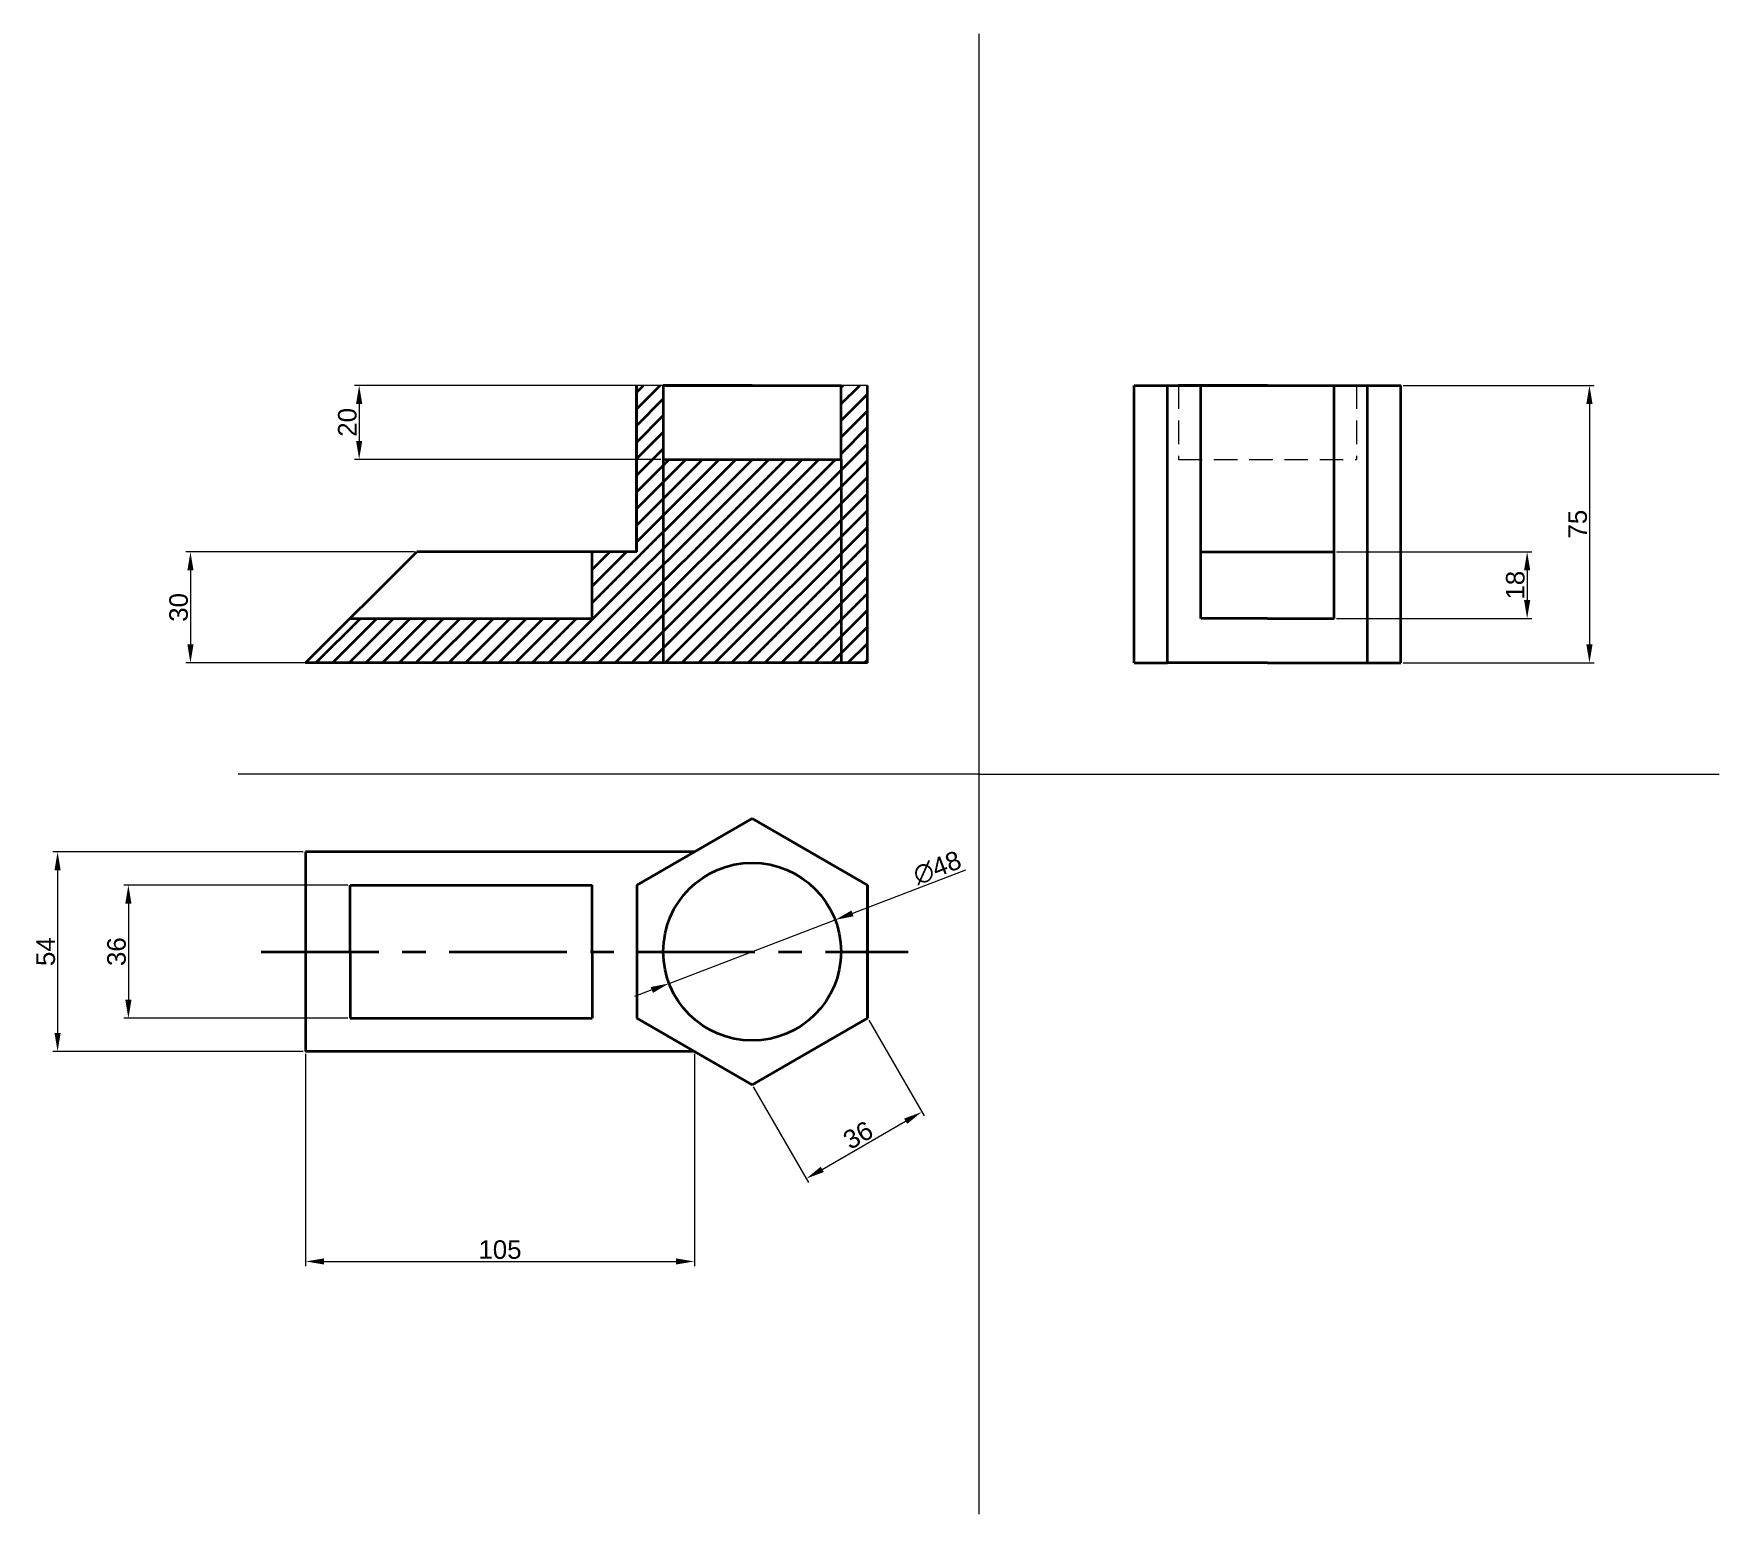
# Model space of a CAD drawing. Header units: millimetres. Extents: x 745 to 1200, y 600 to 1000.
import ezdxf

# ---------------------------------------------------------------- set-up
doc = ezdxf.new("R2010")
doc.units = ezdxf.units.MM
doc.linetypes.add('CENTER', pattern=[50.8, 31.75, -6.35, 6.35, -6.35])
doc.linetypes.add('HIDDEN', pattern=[9.525, 6.35, -3.175])
doc.layers.add('Layer1', color=7, linetype='Continuous', lineweight=100)
doc.layers.add('Layer2', color=10, linetype='Continuous')
doc.styles.get("Standard").update_dxf_attribs({"font": 'arial.ttf'})
doc.dimstyles.new('ISO-25', dxfattribs={"dimtxt": 5, "dimasz": 5, "dimexe": 1.25, "dimexo": 0.625, "dimtad": 1, "dimtxsty": 'Standard', "dimcen": 2.5, "dimadec": 0, "dimazin": 0, "dimtfac": 1, "dimtmove": 0, "dimatfit": 3, "dimfxl": 1, "dimlwd": 15, "dimlwe": 15, "dimarcsym": 0})

# ---------------------------------------------------------------- blocks, each defined once
blk = doc.blocks.new('*D2')
at = {"layer": 'Defpoints', "color": 0, "lineweight": 35, "transparency": 16777216}
for p in [(818.23, 779), (751.26, 725), (818.23, 725)]:
    blk.add_point(p, dxfattribs=at)
at = {"layer": 'Layer1', "color": 0, "lineweight": 15, "transparency": 16777216}
for p, q in [((817.61, 779), (750.01, 779)), ((751.26, 774), (751.26, 730)), ((817.61, 725), (750.01, 725))]:
    blk.add_line(p, q, dxfattribs=at)
at = {"layer": 'Layer1', "color": 0, "lineweight": 35, "transparency": 16777216}
for points in [[(750.43, 774), (752.09, 774), (751.26, 779)], [(750.43, 730), (752.09, 730), (751.26, 725)]]:
    blk.add_solid(points, dxfattribs=at)
at = {"layer": 'Layer1', "color": 0, "lineweight": 35, "transparency": 16777216, "insert": (748.09, 752), "char_height": 5, "attachment_point": 5, "rotation": 90}
blk.add_mtext('54', dxfattribs=at)
blk = doc.blocks.new('*D3')
at = {"layer": 'Defpoints', "color": 0, "lineweight": 35, "transparency": 16777216}
for p in [(970, 734), (938.82, 716), (984.61, 708.69)]:
    blk.add_point(p, dxfattribs=at)
at = {"layer": 'Layer1', "color": 0, "lineweight": 15, "transparency": 16777216}
for p, q in [((970.31, 733.46), (985.24, 707.61)), ((939.14, 715.46), (954.06, 689.61)), ((957.77, 693.19), (980.28, 706.19))]:
    blk.add_line(p, q, dxfattribs=at)
at = {"layer": 'Layer1', "color": 0, "lineweight": 35, "transparency": 16777216}
for points in [[(979.87, 706.91), (980.7, 705.47), (984.61, 708.69)], [(957.35, 693.91), (958.18, 692.47), (953.44, 690.69)]]:
    blk.add_solid(points, dxfattribs=at)
at = {"layer": 'Layer1', "color": 0, "lineweight": 35, "transparency": 16777216, "insert": (967.43, 702.44), "char_height": 5, "attachment_point": 5, "rotation": 30}
blk.add_mtext('36', dxfattribs=at)
blk = doc.blocks.new('*D4')
at = {"layer": 'Defpoints', "color": 0, "lineweight": 35, "transparency": 16777216}
for p in [(961.24, 760.57), (916.4, 743.43)]:
    blk.add_point(p, dxfattribs=at)
at = {"layer": 'Layer1', "color": 0, "lineweight": 15, "transparency": 16777216}
for p, q in [((996.47, 774.03), (965.91, 762.35)), ((916.4, 743.43), (961.24, 760.57)), ((911.73, 741.65), (907.06, 739.86))]:
    blk.add_line(p, q, dxfattribs=at)
at = {"layer": 'Layer1', "color": 0, "lineweight": 35, "transparency": 16777216}
for points in [[(965.62, 763.13), (966.21, 761.57), (961.24, 760.57)], [(911.44, 742.43), (912.03, 740.87), (916.4, 743.43)]]:
    blk.add_solid(points, dxfattribs=at)
at = {"layer": 'Layer1', "color": 0, "lineweight": 35, "transparency": 16777216, "insert": (988.81, 774.65), "char_height": 5, "attachment_point": 5, "rotation": 20.9141}
blk.add_mtext('∅48', dxfattribs=at)
blk = doc.blocks.new('*D5')
at = {"layer": 'Defpoints', "color": 0, "lineweight": 35, "transparency": 16777216}
for p in [(818.23, 725), (923.23, 725), (923.23, 668.31)]:
    blk.add_point(p, dxfattribs=at)
at = {"layer": 'Layer1', "color": 0, "lineweight": 15, "transparency": 16777216}
for p, q in [((818.23, 724.37), (818.23, 667.06)), ((923.23, 724.37), (923.23, 667.06)), ((823.23, 668.31), (918.23, 668.31))]:
    blk.add_line(p, q, dxfattribs=at)
at = {"layer": 'Layer1', "color": 0, "lineweight": 35, "transparency": 16777216}
for points in [[(823.23, 669.15), (823.23, 667.48), (818.23, 668.31)], [(918.23, 669.15), (918.23, 667.48), (923.23, 668.31)]]:
    blk.add_solid(points, dxfattribs=at)
at = {"layer": 'Layer1', "color": 0, "lineweight": 35, "transparency": 16777216, "insert": (870.73, 671.49), "char_height": 5, "attachment_point": 5}
blk.add_mtext('105', dxfattribs=at)
blk = doc.blocks.new('*D6')
at = {"layer": 'Defpoints', "color": 0, "lineweight": 35, "transparency": 16777216}
for p in [(830.23, 770), (770.38, 734), (830.23, 734)]:
    blk.add_point(p, dxfattribs=at)
at = {"layer": 'Layer1', "color": 0, "lineweight": 15, "transparency": 16777216}
for p, q in [((829.61, 770), (769.13, 770)), ((770.38, 765), (770.38, 739)), ((829.61, 734), (769.13, 734))]:
    blk.add_line(p, q, dxfattribs=at)
at = {"layer": 'Layer1', "color": 0, "lineweight": 35, "transparency": 16777216}
for points in [[(769.54, 765), (771.21, 765), (770.38, 770)], [(769.54, 739), (771.21, 739), (770.38, 734)]]:
    blk.add_solid(points, dxfattribs=at)
at = {"layer": 'Layer1', "color": 0, "lineweight": 35, "transparency": 16777216, "insert": (767.2, 752), "char_height": 5, "attachment_point": 5, "rotation": 90}
blk.add_mtext('36', dxfattribs=at)
blk = doc.blocks.new('*D7')
at = {"layer": 'Defpoints', "color": 0, "lineweight": 35, "transparency": 16777216}
for p in [(1114, 905), (1114, 830), (1164.93, 830)]:
    blk.add_point(p, dxfattribs=at)
at = {"layer": 'Layer1', "color": 0, "lineweight": 15, "transparency": 16777216}
for p, q in [((1114.62, 905), (1166.18, 905)), ((1164.93, 900), (1164.93, 835)), ((1114.62, 830), (1166.18, 830))]:
    blk.add_line(p, q, dxfattribs=at)
at = {"layer": 'Layer1', "color": 0, "lineweight": 35, "transparency": 16777216}
for points in [[(1164.1, 900), (1165.77, 900), (1164.93, 905)], [(1164.1, 835), (1165.77, 835), (1164.93, 830)]]:
    blk.add_solid(points, dxfattribs=at)
at = {"layer": 'Layer1', "color": 0, "lineweight": 35, "transparency": 16777216, "insert": (1161.77, 867.5), "char_height": 5, "attachment_point": 5, "rotation": 90}
blk.add_mtext('75', dxfattribs=at)
blk = doc.blocks.new('*D9')
at = {"layer": 'Defpoints', "color": 0, "lineweight": 35, "transparency": 16777216}
for p in [(848.23, 860), (787.14, 830), (848.23, 830)]:
    blk.add_point(p, dxfattribs=at)
at = {"layer": 'Layer1', "color": 0, "lineweight": 15, "transparency": 16777216}
for p, q in [((847.61, 860), (785.89, 860)), ((787.14, 855), (787.14, 835)), ((847.61, 830), (785.89, 830))]:
    blk.add_line(p, q, dxfattribs=at)
at = {"layer": 'Layer1', "color": 0, "lineweight": 35, "transparency": 16777216}
for points in [[(786.31, 855), (787.97, 855), (787.14, 860)], [(786.31, 835), (787.97, 835), (787.14, 830)]]:
    blk.add_solid(points, dxfattribs=at)
at = {"layer": 'Layer1', "color": 0, "lineweight": 35, "transparency": 16777216, "insert": (783.96, 845), "char_height": 5, "attachment_point": 5, "rotation": 90}
blk.add_mtext('30', dxfattribs=at)
blk = doc.blocks.new('*D10')
at = {"layer": 'Defpoints', "color": 0, "lineweight": 35, "transparency": 16777216}
for p in [(914.82, 905), (832.7, 885), (914.82, 885)]:
    blk.add_point(p, dxfattribs=at)
at = {"layer": 'Layer1', "color": 0, "lineweight": 15, "transparency": 16777216}
for p, q in [((914.2, 905), (831.45, 905)), ((832.7, 900), (832.7, 890)), ((914.2, 885), (831.45, 885))]:
    blk.add_line(p, q, dxfattribs=at)
at = {"layer": 'Layer1', "color": 0, "lineweight": 35, "transparency": 16777216}
for points in [[(831.87, 900), (833.53, 900), (832.7, 905)], [(831.87, 890), (833.53, 890), (832.7, 885)]]:
    blk.add_solid(points, dxfattribs=at)
at = {"layer": 'Layer1', "color": 0, "lineweight": 35, "transparency": 16777216, "insert": (829.52, 895), "char_height": 5, "attachment_point": 5, "rotation": 90}
blk.add_mtext('20', dxfattribs=at)
blk = doc.blocks.new('*D11')
at = {"layer": 'Defpoints', "color": 0, "lineweight": 35, "transparency": 16777216}
for p in [(1096, 860), (1096, 842), (1148.11, 842)]:
    blk.add_point(p, dxfattribs=at)
at = {"layer": 'Layer1', "color": 0, "lineweight": 15, "transparency": 16777216}
for p, q in [((1096.62, 860), (1149.36, 860)), ((1148.11, 855), (1148.11, 847)), ((1096.62, 842), (1149.36, 842))]:
    blk.add_line(p, q, dxfattribs=at)
at = {"layer": 'Layer1', "color": 0, "lineweight": 35, "transparency": 16777216}
for points in [[(1147.28, 855), (1148.95, 855), (1148.11, 860)], [(1147.28, 847), (1148.95, 847), (1148.11, 842)]]:
    blk.add_solid(points, dxfattribs=at)
at = {"layer": 'Layer1', "color": 0, "lineweight": 35, "transparency": 16777216, "insert": (1144.93, 851), "char_height": 5, "attachment_point": 5, "rotation": 90}
blk.add_mtext('18', dxfattribs=at)

msp = doc.modelspace()

# ---------------------------------------------------------------- hatches: boundary and pattern name
at = {"layer": 'Layer1', "lineweight": 35}
h = msp.add_hatch(dxfattribs=at)
h.set_pattern_fill('ANSI31', color=256)
h.paths.add_polyline_path([(914.823, 885), (914.823, 905), (907.646, 905), (907.646, 860), (895.646, 860), (895.646, 842), (830.235, 842), (818.235, 830), (914.823, 830)])
h.paths.add_polyline_path([(962.823, 885), (914.823, 885), (914.823, 830), (962.823, 830)])
h.paths.add_polyline_path([(970, 905), (962.823, 905), (962.823, 885), (962.823, 830), (970, 830)])

# ---------------------------------------------------------------- linework, layer by layer
at = {"lineweight": 15}
for p, q in [((1000, 1000), (1000, 600)), ((1000, 800), (800, 800)), ((1000, 800), (1200, 800))]:
    msp.add_line(p, q, dxfattribs=at)
at = {"lineweight": 35}
for p, q in [((970, 830), (907.646, 830)), ((970, 770), (970, 734)), ((970, 770), (970, 734))]:
    msp.add_line(p, q, dxfattribs=at)
at = {"layer": 'Layer1', "lineweight": 35}
for p, q in [((907.634, 860), (907.616, 905)), ((938.823, 905), (914.823, 905)), ((914.823, 905), (962.823, 905)), ((914.823, 905), (914.823, 885)), ((962.823, 885), (962.823, 905)), ((970, 830), (970, 905)), ((1042, 830), (1042, 905)), ((1042, 905), (1054, 905)), ((1051, 830), (1051, 905)), ((1078, 905), (1054, 905)), ((1054, 905), (1114, 905)), ((1060, 842), (1060, 905)), ((1060, 905), (1078, 905)), ((1078, 905), (1078, 905)), ((1078, 905), (1102, 905)), ((1096, 842), (1096, 905)), ((1105, 830), (1105, 905)), ((1114, 830), (1114, 905)), ((914.823, 885), (962.823, 885)), ((914.823, 885), (914.823, 830)), ((962.823, 885), (962.823, 830)), ((818.235, 830), (848.235, 860)), ((907.646, 860), (848.235, 860)), ((895.646, 842), (895.646, 860)), ((1060, 860), (1096, 860)), ((830.235, 842), (895.646, 842)), ((1078, 842), (1060, 842)), ((1078, 842), (1096, 842)), ((923.235, 830), (818.235, 830)), ((1042, 830), (1051, 830)), ((1078, 830), (1051, 830)), ((1078, 830), (1105, 830)), ((1105, 830), (1114, 830)), ((938.823, 788), (907.646, 770)), ((970, 770), (938.823, 788)), ((923.235, 779), (818.235, 779)), ((818.235, 779), (818.235, 725)), ((830.235, 752), (830.235, 770)), ((830.235, 770), (895.646, 770)), ((895.646, 752), (895.646, 770)), ((907.646, 770), (907.646, 734)), ((970, 770), (970, 734)), ((830.235, 752), (830.235, 734)), ((895.646, 752), (895.646, 734)), ((830.235, 734), (895.646, 734)), ((907.646, 734), (938.823, 716)), ((938.823, 716), (970, 734)), ((923.235, 725), (818.235, 725))]:
    msp.add_line(p, q, dxfattribs=at)
at = {"layer": 'Layer1', "lineweight": 15}
for p, q in [((970, 905), (907.646, 905)), ((1042, 830), (1114, 830))]:
    msp.add_line(p, q, dxfattribs=at)
at = {"layer": 'Layer1', "lineweight": 9}
msp.add_line((1114, 905), (1042, 905), dxfattribs=at)
at = {"layer": 'Layer1', "linetype": 'HIDDEN', "lineweight": 15}
for p, q in [((1054, 905), (1054, 885)), ((1102, 905), (1102, 885)), ((1054, 885), (1102, 885))]:
    msp.add_line(p, q, dxfattribs=at)
at = {"layer": 'Layer1', "linetype": 'Continuous', "lineweight": 35}
msp.add_line((970, 734), (970, 770), dxfattribs=at)
at = {"layer": 'Layer1', "color": 240, "linetype": 'CENTER', "lineweight": 35, "true_color": 0xed1f24}
msp.add_line((806.235, 752), (980.98, 752), dxfattribs=at)
at = {"layer": 'Layer1', "lineweight": 35}
msp.add_circle((938.823, 752), 24, dxfattribs=at)
at = {"layer": 'Layer2', "lineweight": 35}
msp.add_line((907.646, 860), (907.646, 905), dxfattribs=at)

# ---------------------------------------------------------------- dimensions: what is measured, and where the dimension line sits
at = {"layer": 'Layer1', "lineweight": 35}
for base, p1, p2, picture, middle in [((832.699, 885), (914.823, 905), (914.823, 885), '*D10', (829.521, 895)), ((1164.935, 830), (1114, 905), (1114, 830), '*D7', (1161.767, 867.5)), ((787.14, 830), (848.235, 860), (848.235, 830), '*D9', (783.96, 845)), ((1148.113, 842), (1096, 860), (1096, 842), '*D11', (1144.935, 851))]:
    dim = msp.add_linear_dim(base=base, p1=p1, p2=p2, angle=90, dimstyle='ISO-25', dxfattribs=at)
    dim.commit()
    dim.dimension.update_dxf_attribs({"geometry": picture, "text_midpoint": middle})
for base, p1, p2, picture, middle in [((751.26, 725), (818.235, 779), (818.235, 725), '*D2', (751.26, 752)), ((770.375, 734), (830.235, 770), (830.235, 734), '*D6', (770.375, 752))]:
    dim = msp.add_linear_dim(base=base, p1=p1, p2=p2, angle=90, dimstyle='ISO-25', dxfattribs=at)
    dim.commit()
    dim.dimension.update_dxf_attribs({"geometry": picture, "text_midpoint": middle, "dimtype": 160})
dim = msp.add_diameter_dim_2p(p1=(916.404, 743.433), p2=(961.242, 760.567), dimstyle='ISO-25', dxfattribs=at)
dim.commit()
dim.dimension.update_dxf_attribs({"geometry": '*D4', "text_midpoint": (989.992, 771.554), "dimtype": 163})
dim = msp.add_aligned_dim(p1=(938.823, 716), p2=(970, 734), distance=-29.225, dimstyle='ISO-25', dxfattribs=at)
dim.commit()
dim.dimension.update_dxf_attribs({"geometry": '*D3', "text_midpoint": (967.434, 702.444)})
dim = msp.add_linear_dim(base=(923.235, 668.313), p1=(818.235, 725), p2=(923.235, 725), dimstyle='ISO-25', dxfattribs=at)
dim.commit()
dim.dimension.update_dxf_attribs({"geometry": '*D5', "text_midpoint": (870.735, 671.491)})

doc.saveas('drawing.dxf')
